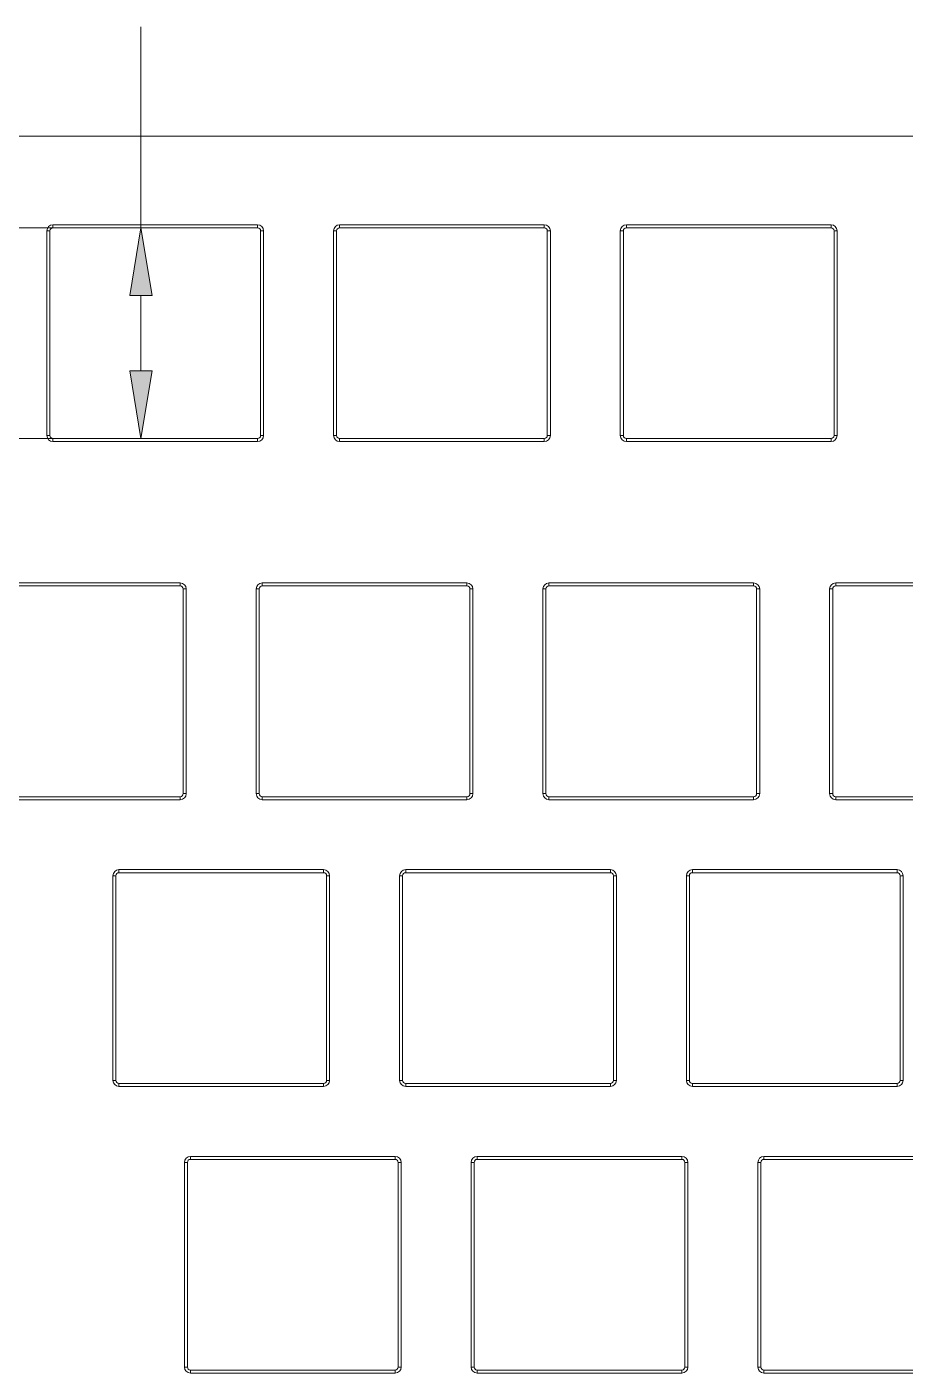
# Model space of a CAD drawing. Header units: millimetres. Extents: x 78 to 606, y -329 to -69.
# Drawn here: x 158.3 to 216.6, y -208.6 to -119.2 of the extents above; entities that cross this region are included whole.
import ezdxf

# ---------------------------------------------------------------- set-up
doc = ezdxf.new("R2010")
doc.units = ezdxf.units.MM
doc.header["$MEASUREMENT"] = 0
doc.layers.add('图层 1', color=7, linetype='Continuous', lineweight=0)

msp = doc.modelspace()

# ---------------------------------------------------------------- hatches: boundary and pattern name
at = {"layer": '图层 1', "true_color": 0x6ab82d, "transparency": 33554687}
h = msp.add_hatch(color=75, dxfattribs=at)
h.dxf.hatch_style = 2
h.paths.add_polyline_path([(166.609, -137.028), (165.109, -137.028), (165.859, -132.528)])
h = msp.add_hatch(color=75, dxfattribs=at)
h.dxf.hatch_style = 2
h.paths.add_polyline_path([(165.109, -142.028), (166.609, -142.028), (165.859, -146.528)])

# ---------------------------------------------------------------- linework, layer by layer
at = {"layer": '图层 1', "color": 75, "lineweight": 5, "true_color": 0x6ab82d}
for p, q in [((165.859, -132.528), (165.859, -119.18)), ((149.421, -132.528), (166.859, -132.528)), ((165.859, -142.028), (165.859, -137.028)), ((149.421, -146.528), (166.859, -146.528))]:
    msp.add_line(p, q, dxfattribs=at)
at = {"layer": '图层 1', "color": 18, "lineweight": 5, "true_color": 0x040000}
for p, q in [((148.549, -126.448), (219.346, -126.448)), ((160.008, -132.328), (160.008, -132.528)), ((173.608, -132.328), (160.008, -132.328)), ((173.608, -132.528), (173.608, -132.328)), ((179.058, -132.328), (179.058, -132.528)), ((192.658, -132.328), (179.058, -132.328)), ((192.658, -132.528), (192.658, -132.328)), ((198.108, -132.328), (198.108, -132.528)), ((211.708, -132.328), (198.108, -132.328)), ((211.708, -132.528), (211.708, -132.328)), ((159.608, -132.728), (159.608, -146.328)), ((159.808, -132.728), (159.608, -132.728)), ((159.808, -132.728), (159.808, -146.328)), ((173.608, -132.528), (160.008, -132.528)), ((173.808, -146.328), (173.808, -132.728)), ((174.008, -132.728), (173.808, -132.728)), ((174.008, -146.328), (174.008, -132.728)), ((178.658, -132.728), (178.658, -146.328)), ((178.858, -132.728), (178.658, -132.728)), ((178.858, -132.728), (178.858, -146.328)), ((192.658, -132.528), (179.058, -132.528)), ((192.858, -146.328), (192.858, -132.728)), ((193.058, -132.728), (192.858, -132.728)), ((193.058, -146.328), (193.058, -132.728)), ((197.708, -132.728), (197.708, -146.328)), ((197.908, -132.728), (197.708, -132.728)), ((197.908, -132.728), (197.908, -146.328)), ((211.708, -132.528), (198.108, -132.528)), ((211.908, -146.328), (211.908, -132.728)), ((212.108, -132.728), (211.908, -132.728)), ((212.108, -146.328), (212.108, -132.728)), ((159.608, -146.328), (159.808, -146.328)), ((160.008, -146.528), (160.008, -146.728)), ((160.008, -146.528), (173.608, -146.528)), ((173.608, -146.728), (173.608, -146.528)), ((173.808, -146.328), (174.008, -146.328)), ((178.658, -146.328), (178.858, -146.328)), ((179.058, -146.528), (179.058, -146.728)), ((179.058, -146.528), (192.658, -146.528)), ((192.658, -146.728), (192.658, -146.528)), ((192.858, -146.328), (193.058, -146.328)), ((197.708, -146.328), (197.908, -146.328)), ((198.108, -146.528), (198.108, -146.728)), ((198.108, -146.528), (211.708, -146.528)), ((211.708, -146.728), (211.708, -146.528)), ((211.908, -146.328), (212.108, -146.328)), ((160.008, -146.728), (173.608, -146.728)), ((179.058, -146.728), (192.658, -146.728)), ((198.108, -146.728), (211.708, -146.728)), ((168.466, -156.127), (154.866, -156.127)), ((168.466, -156.327), (154.866, -156.327)), ((168.466, -156.327), (168.466, -156.127)), ((168.666, -170.127), (168.666, -156.527)), ((168.866, -156.527), (168.666, -156.527)), ((168.866, -170.127), (168.866, -156.527)), ((173.516, -156.527), (173.516, -170.127)), ((173.716, -156.527), (173.516, -156.527)), ((173.716, -156.527), (173.716, -170.127)), ((173.916, -156.127), (173.916, -156.327)), ((187.516, -156.127), (173.916, -156.127)), ((187.516, -156.327), (173.916, -156.327)), ((187.516, -156.327), (187.516, -156.127)), ((187.716, -170.127), (187.716, -156.527)), ((187.916, -156.527), (187.716, -156.527)), ((187.916, -170.127), (187.916, -156.527)), ((192.566, -156.527), (192.566, -170.127)), ((192.766, -156.527), (192.566, -156.527)), ((192.766, -156.527), (192.766, -170.127)), ((192.966, -156.127), (192.966, -156.327)), ((206.566, -156.127), (192.966, -156.127)), ((206.566, -156.327), (192.966, -156.327)), ((206.566, -156.327), (206.566, -156.127)), ((206.766, -170.127), (206.766, -156.527)), ((206.966, -156.527), (206.766, -156.527)), ((206.966, -170.127), (206.966, -156.527)), ((211.616, -156.527), (211.616, -170.127)), ((211.816, -156.527), (211.616, -156.527)), ((211.816, -156.527), (211.816, -170.127)), ((212.016, -156.127), (212.016, -156.327)), ((225.616, -156.127), (212.016, -156.127)), ((225.616, -156.327), (212.016, -156.327)), ((154.866, -170.327), (168.466, -170.327)), ((154.866, -170.527), (168.466, -170.527)), ((168.466, -170.527), (168.466, -170.327)), ((168.666, -170.127), (168.866, -170.127)), ((173.516, -170.127), (173.716, -170.127)), ((173.916, -170.327), (173.916, -170.527)), ((173.916, -170.327), (187.516, -170.327)), ((173.916, -170.527), (187.516, -170.527)), ((187.516, -170.527), (187.516, -170.327)), ((187.716, -170.127), (187.916, -170.127)), ((192.566, -170.127), (192.766, -170.127)), ((192.966, -170.327), (192.966, -170.527)), ((192.966, -170.327), (206.566, -170.327)), ((192.966, -170.527), (206.566, -170.527)), ((206.566, -170.527), (206.566, -170.327)), ((206.766, -170.127), (206.966, -170.127)), ((211.616, -170.127), (211.816, -170.127)), ((212.016, -170.327), (212.016, -170.527)), ((212.016, -170.327), (225.616, -170.327)), ((212.016, -170.527), (225.616, -170.527)), ((164.396, -175.177), (164.396, -175.377)), ((177.996, -175.177), (164.396, -175.177)), ((177.996, -175.377), (177.996, -175.177)), ((183.446, -175.177), (183.446, -175.377)), ((197.046, -175.177), (183.446, -175.177)), ((197.046, -175.377), (197.046, -175.177)), ((202.496, -175.177), (202.496, -175.377)), ((216.096, -175.177), (202.496, -175.177)), ((216.096, -175.377), (216.096, -175.177)), ((163.996, -175.577), (163.996, -189.177)), ((164.196, -175.577), (163.996, -175.577)), ((164.196, -175.577), (164.196, -189.177)), ((177.996, -175.377), (164.396, -175.377)), ((178.196, -189.177), (178.196, -175.577)), ((178.396, -175.577), (178.196, -175.577)), ((178.396, -189.177), (178.396, -175.577)), ((183.046, -175.577), (183.046, -189.177)), ((183.246, -175.577), (183.046, -175.577)), ((183.246, -175.577), (183.246, -189.177)), ((197.046, -175.377), (183.446, -175.377)), ((197.246, -189.177), (197.246, -175.577)), ((197.446, -175.577), (197.246, -175.577)), ((197.446, -189.177), (197.446, -175.577)), ((202.096, -175.577), (202.096, -189.177)), ((202.296, -175.577), (202.096, -175.577)), ((202.296, -175.577), (202.296, -189.177)), ((216.096, -175.377), (202.496, -175.377)), ((216.296, -189.177), (216.296, -175.577)), ((216.496, -175.577), (216.296, -175.577)), ((216.496, -189.177), (216.496, -175.577)), ((163.996, -189.177), (164.196, -189.177)), ((164.396, -189.377), (164.396, -189.577)), ((164.396, -189.377), (177.996, -189.377)), ((164.396, -189.577), (177.996, -189.577)), ((177.996, -189.577), (177.996, -189.377)), ((178.196, -189.177), (178.396, -189.177)), ((183.046, -189.177), (183.246, -189.177)), ((183.446, -189.377), (183.446, -189.577)), ((183.446, -189.377), (197.046, -189.377)), ((183.446, -189.577), (197.046, -189.577)), ((197.046, -189.577), (197.046, -189.377)), ((197.246, -189.177), (197.446, -189.177)), ((202.096, -189.177), (202.296, -189.177)), ((202.496, -189.377), (202.496, -189.577)), ((202.496, -189.377), (216.096, -189.377)), ((202.496, -189.577), (216.096, -189.577)), ((216.096, -189.577), (216.096, -189.377)), ((216.296, -189.177), (216.496, -189.177)), ((168.746, -194.627), (168.746, -208.227)), ((168.946, -194.627), (168.746, -194.627)), ((168.946, -194.627), (168.946, -208.227)), ((169.146, -194.227), (169.146, -194.427)), ((182.746, -194.227), (169.146, -194.227)), ((182.746, -194.427), (169.146, -194.427)), ((182.746, -194.427), (182.746, -194.227)), ((182.946, -208.227), (182.946, -194.627)), ((183.146, -194.627), (182.946, -194.627)), ((183.146, -208.227), (183.146, -194.627)), ((187.796, -194.627), (187.796, -208.227)), ((187.996, -194.627), (187.796, -194.627)), ((187.996, -194.627), (187.996, -208.227)), ((188.196, -194.227), (188.196, -194.427)), ((201.796, -194.227), (188.196, -194.227)), ((201.796, -194.427), (188.196, -194.427)), ((201.796, -194.427), (201.796, -194.227)), ((201.996, -208.227), (201.996, -194.627)), ((202.196, -194.627), (201.996, -194.627)), ((202.196, -208.227), (202.196, -194.627)), ((206.846, -194.627), (206.846, -208.227)), ((207.046, -194.627), (206.846, -194.627)), ((207.046, -194.627), (207.046, -208.227)), ((207.246, -194.227), (207.246, -194.427)), ((220.846, -194.227), (207.246, -194.227)), ((220.846, -194.427), (207.246, -194.427)), ((168.746, -208.227), (168.946, -208.227)), ((182.946, -208.227), (183.146, -208.227)), ((187.796, -208.227), (187.996, -208.227)), ((201.996, -208.227), (202.196, -208.227)), ((206.846, -208.227), (207.046, -208.227)), ((169.146, -208.427), (169.146, -208.627)), ((169.146, -208.427), (182.746, -208.427)), ((169.146, -208.627), (182.746, -208.627)), ((182.746, -208.627), (182.746, -208.427)), ((188.196, -208.427), (188.196, -208.627)), ((188.196, -208.427), (201.796, -208.427)), ((188.196, -208.627), (201.796, -208.627)), ((201.796, -208.627), (201.796, -208.427)), ((207.246, -208.427), (207.246, -208.627)), ((207.246, -208.427), (220.846, -208.427)), ((207.246, -208.627), (220.846, -208.627))]:
    msp.add_line(p, q, dxfattribs=at)
at = {"layer": '图层 1', "color": 18, "lineweight": 0, "true_color": 0x040000}
for points in [[(166.609, -137.028), (165.109, -137.028), (165.859, -132.528), (165.859, -132.528)], [(165.109, -142.028), (166.609, -142.028), (165.859, -146.528), (165.859, -146.528)]]:
    msp.add_lwpolyline(points, close=True, dxfattribs=at)
at = {"layer": '图层 1'}
for points in [[(166.609, -137.028), (165.109, -137.028), (165.859, -132.528)], [(165.109, -142.028), (166.609, -142.028), (165.859, -146.528)]]:
    msp.add_lwpolyline(points, close=True, dxfattribs=at)
at = {"layer": '图层 1', "color": 18, "lineweight": 5, "true_color": 0x040000}
for points in [[(160.008, -132.328), (159.787, -132.328), (159.608, -132.507), (159.608, -132.728)], [(174.008, -132.728), (174.008, -132.507), (173.829, -132.328), (173.608, -132.328)], [(179.058, -132.328), (178.837, -132.328), (178.658, -132.507), (178.658, -132.728)], [(193.058, -132.728), (193.058, -132.507), (192.879, -132.328), (192.658, -132.328)], [(198.108, -132.328), (197.887, -132.328), (197.708, -132.507), (197.708, -132.728)], [(212.108, -132.728), (212.108, -132.507), (211.929, -132.328), (211.708, -132.328)], [(159.608, -146.328), (159.608, -146.549), (159.787, -146.728), (160.008, -146.728)], [(173.608, -146.728), (173.829, -146.728), (174.008, -146.549), (174.008, -146.328)], [(178.658, -146.328), (178.658, -146.549), (178.837, -146.728), (179.058, -146.728)], [(192.658, -146.728), (192.879, -146.728), (193.058, -146.549), (193.058, -146.328)], [(197.708, -146.328), (197.708, -146.549), (197.887, -146.728), (198.108, -146.728)], [(211.708, -146.728), (211.929, -146.728), (212.108, -146.549), (212.108, -146.328)], [(168.866, -156.527), (168.866, -156.306), (168.687, -156.127), (168.466, -156.127)], [(173.916, -156.127), (173.695, -156.127), (173.516, -156.306), (173.516, -156.527)], [(187.916, -156.527), (187.916, -156.306), (187.737, -156.127), (187.516, -156.127)], [(192.966, -156.127), (192.745, -156.127), (192.566, -156.306), (192.566, -156.527)], [(206.966, -156.527), (206.966, -156.306), (206.787, -156.127), (206.566, -156.127)], [(212.016, -156.127), (211.795, -156.127), (211.616, -156.306), (211.616, -156.527)], [(168.466, -170.527), (168.687, -170.527), (168.866, -170.348), (168.866, -170.127)], [(173.516, -170.127), (173.516, -170.348), (173.695, -170.527), (173.916, -170.527)], [(187.516, -170.527), (187.737, -170.527), (187.916, -170.348), (187.916, -170.127)], [(192.566, -170.127), (192.566, -170.348), (192.745, -170.527), (192.966, -170.527)], [(206.566, -170.527), (206.787, -170.527), (206.966, -170.348), (206.966, -170.127)], [(211.616, -170.127), (211.616, -170.348), (211.795, -170.527), (212.016, -170.527)], [(164.396, -175.177), (164.175, -175.177), (163.996, -175.356), (163.996, -175.577)], [(178.396, -175.577), (178.396, -175.356), (178.217, -175.177), (177.996, -175.177)], [(183.446, -175.177), (183.225, -175.177), (183.046, -175.356), (183.046, -175.577)], [(197.446, -175.577), (197.446, -175.356), (197.267, -175.177), (197.046, -175.177)], [(202.496, -175.177), (202.275, -175.177), (202.096, -175.356), (202.096, -175.577)], [(216.496, -175.577), (216.496, -175.356), (216.317, -175.177), (216.096, -175.177)], [(163.996, -189.177), (163.996, -189.398), (164.175, -189.577), (164.396, -189.577)], [(177.996, -189.577), (178.217, -189.577), (178.396, -189.398), (178.396, -189.177)], [(183.046, -189.177), (183.046, -189.398), (183.225, -189.577), (183.446, -189.577)], [(197.046, -189.577), (197.267, -189.577), (197.446, -189.398), (197.446, -189.177)], [(202.096, -189.177), (202.096, -189.398), (202.275, -189.577), (202.496, -189.577)], [(216.096, -189.577), (216.317, -189.577), (216.496, -189.398), (216.496, -189.177)], [(169.146, -194.227), (168.925, -194.227), (168.746, -194.406), (168.746, -194.627)], [(183.146, -194.627), (183.146, -194.406), (182.967, -194.227), (182.746, -194.227)], [(188.196, -194.227), (187.975, -194.227), (187.796, -194.406), (187.796, -194.627)], [(202.196, -194.627), (202.196, -194.406), (202.017, -194.227), (201.796, -194.227)], [(207.246, -194.227), (207.025, -194.227), (206.846, -194.406), (206.846, -194.627)], [(168.746, -208.227), (168.746, -208.448), (168.925, -208.627), (169.146, -208.627)], [(182.746, -208.627), (182.967, -208.627), (183.146, -208.448), (183.146, -208.227)], [(187.796, -208.227), (187.796, -208.448), (187.975, -208.627), (188.196, -208.627)], [(201.796, -208.627), (202.017, -208.627), (202.196, -208.448), (202.196, -208.227)], [(206.846, -208.227), (206.846, -208.448), (207.025, -208.627), (207.246, -208.627)]]:
    msp.add_open_spline(points, degree=3, dxfattribs=at)
for points in [[(160.008, -132.528), (159.897, -132.528), (159.808, -132.618), (159.808, -132.728), (159.808, -132.728), (159.808, -132.728), (159.808, -132.728)], [(173.808, -132.728), (173.808, -132.618), (173.718, -132.528), (173.608, -132.528), (173.608, -132.528), (173.608, -132.528), (173.608, -132.528)], [(179.058, -132.528), (178.947, -132.528), (178.858, -132.618), (178.858, -132.728), (178.858, -132.728), (178.858, -132.728), (178.858, -132.728)], [(192.858, -132.728), (192.858, -132.618), (192.768, -132.528), (192.658, -132.528), (192.658, -132.528), (192.658, -132.528), (192.658, -132.528)], [(198.108, -132.528), (197.997, -132.528), (197.908, -132.618), (197.908, -132.728), (197.908, -132.728), (197.908, -132.728), (197.908, -132.728)], [(211.908, -132.728), (211.908, -132.618), (211.818, -132.528), (211.708, -132.528), (211.708, -132.528), (211.708, -132.528), (211.708, -132.528)], [(159.808, -146.328), (159.808, -146.439), (159.897, -146.528), (160.008, -146.528), (160.008, -146.528), (160.008, -146.528), (160.008, -146.528)], [(173.608, -146.528), (173.718, -146.528), (173.808, -146.439), (173.808, -146.328), (173.808, -146.328), (173.808, -146.328), (173.808, -146.328)], [(178.858, -146.328), (178.858, -146.439), (178.947, -146.528), (179.058, -146.528), (179.058, -146.528), (179.058, -146.528), (179.058, -146.528)], [(192.658, -146.528), (192.768, -146.528), (192.858, -146.439), (192.858, -146.328), (192.858, -146.328), (192.858, -146.328), (192.858, -146.328)], [(197.908, -146.328), (197.908, -146.439), (197.997, -146.528), (198.108, -146.528), (198.108, -146.528), (198.108, -146.528), (198.108, -146.528)], [(211.708, -146.528), (211.818, -146.528), (211.908, -146.439), (211.908, -146.328), (211.908, -146.328), (211.908, -146.328), (211.908, -146.328)], [(168.666, -156.527), (168.666, -156.416), (168.576, -156.327), (168.466, -156.327), (168.466, -156.327), (168.466, -156.327), (168.466, -156.327)], [(173.916, -156.327), (173.805, -156.327), (173.716, -156.416), (173.716, -156.527), (173.716, -156.527), (173.716, -156.527), (173.716, -156.527)], [(187.716, -156.527), (187.716, -156.416), (187.626, -156.327), (187.516, -156.327), (187.516, -156.327), (187.516, -156.327), (187.516, -156.327)], [(192.966, -156.327), (192.855, -156.327), (192.766, -156.416), (192.766, -156.527), (192.766, -156.527), (192.766, -156.527), (192.766, -156.527)], [(206.766, -156.527), (206.766, -156.416), (206.676, -156.327), (206.566, -156.327), (206.566, -156.327), (206.566, -156.327), (206.566, -156.327)], [(212.016, -156.327), (211.905, -156.327), (211.816, -156.416), (211.816, -156.527), (211.816, -156.527), (211.816, -156.527), (211.816, -156.527)], [(168.466, -170.327), (168.576, -170.327), (168.666, -170.237), (168.666, -170.127), (168.666, -170.127), (168.666, -170.127), (168.666, -170.127)], [(173.716, -170.127), (173.716, -170.237), (173.805, -170.327), (173.916, -170.327), (173.916, -170.327), (173.916, -170.327), (173.916, -170.327)], [(187.516, -170.327), (187.626, -170.327), (187.716, -170.237), (187.716, -170.127), (187.716, -170.127), (187.716, -170.127), (187.716, -170.127)], [(192.766, -170.127), (192.766, -170.237), (192.855, -170.327), (192.966, -170.327), (192.966, -170.327), (192.966, -170.327), (192.966, -170.327)], [(206.566, -170.327), (206.676, -170.327), (206.766, -170.237), (206.766, -170.127), (206.766, -170.127), (206.766, -170.127), (206.766, -170.127)], [(211.816, -170.127), (211.816, -170.237), (211.905, -170.327), (212.016, -170.327), (212.016, -170.327), (212.016, -170.327), (212.016, -170.327)], [(164.396, -175.377), (164.285, -175.377), (164.196, -175.466), (164.196, -175.577), (164.196, -175.577), (164.196, -175.577), (164.196, -175.577)], [(178.196, -175.577), (178.196, -175.466), (178.106, -175.377), (177.996, -175.377), (177.996, -175.377), (177.996, -175.377), (177.996, -175.377)], [(183.446, -175.377), (183.335, -175.377), (183.246, -175.466), (183.246, -175.577), (183.246, -175.577), (183.246, -175.577), (183.246, -175.577)], [(197.246, -175.577), (197.246, -175.466), (197.156, -175.377), (197.046, -175.377), (197.046, -175.377), (197.046, -175.377), (197.046, -175.377)], [(202.496, -175.377), (202.385, -175.377), (202.296, -175.466), (202.296, -175.577), (202.296, -175.577), (202.296, -175.577), (202.296, -175.577)], [(216.296, -175.577), (216.296, -175.466), (216.206, -175.377), (216.096, -175.377), (216.096, -175.377), (216.096, -175.377), (216.096, -175.377)], [(164.196, -189.177), (164.196, -189.287), (164.285, -189.377), (164.396, -189.377), (164.396, -189.377), (164.396, -189.377), (164.396, -189.377)], [(177.996, -189.377), (178.106, -189.377), (178.196, -189.287), (178.196, -189.177), (178.196, -189.177), (178.196, -189.177), (178.196, -189.177)], [(183.246, -189.177), (183.246, -189.287), (183.335, -189.377), (183.446, -189.377), (183.446, -189.377), (183.446, -189.377), (183.446, -189.377)], [(197.046, -189.377), (197.156, -189.377), (197.246, -189.287), (197.246, -189.177), (197.246, -189.177), (197.246, -189.177), (197.246, -189.177)], [(202.296, -189.177), (202.296, -189.287), (202.385, -189.377), (202.496, -189.377), (202.496, -189.377), (202.496, -189.377), (202.496, -189.377)], [(216.096, -189.377), (216.206, -189.377), (216.296, -189.287), (216.296, -189.177), (216.296, -189.177), (216.296, -189.177), (216.296, -189.177)], [(169.146, -194.427), (169.035, -194.427), (168.946, -194.516), (168.946, -194.627), (168.946, -194.627), (168.946, -194.627), (168.946, -194.627)], [(182.946, -194.627), (182.946, -194.516), (182.856, -194.427), (182.746, -194.427), (182.746, -194.427), (182.746, -194.427), (182.746, -194.427)], [(188.196, -194.427), (188.085, -194.427), (187.996, -194.516), (187.996, -194.627), (187.996, -194.627), (187.996, -194.627), (187.996, -194.627)], [(201.996, -194.627), (201.996, -194.516), (201.906, -194.427), (201.796, -194.427), (201.796, -194.427), (201.796, -194.427), (201.796, -194.427)], [(207.246, -194.427), (207.135, -194.427), (207.046, -194.516), (207.046, -194.627), (207.046, -194.627), (207.046, -194.627), (207.046, -194.627)], [(168.946, -208.227), (168.946, -208.337), (169.035, -208.427), (169.146, -208.427), (169.146, -208.427), (169.146, -208.427), (169.146, -208.427)], [(182.746, -208.427), (182.856, -208.427), (182.946, -208.337), (182.946, -208.227), (182.946, -208.227), (182.946, -208.227), (182.946, -208.227)], [(187.996, -208.227), (187.996, -208.337), (188.085, -208.427), (188.196, -208.427), (188.196, -208.427), (188.196, -208.427), (188.196, -208.427)], [(201.796, -208.427), (201.906, -208.427), (201.996, -208.337), (201.996, -208.227), (201.996, -208.227), (201.996, -208.227), (201.996, -208.227)], [(207.046, -208.227), (207.046, -208.337), (207.135, -208.427), (207.246, -208.427), (207.246, -208.427), (207.246, -208.427), (207.246, -208.427)]]:
    msp.add_open_spline(points, degree=3, knots=[0, 0, 0, 0, 1, 1, 1, 2, 2, 2, 2], dxfattribs=at)

doc.saveas('drawing.dxf')
